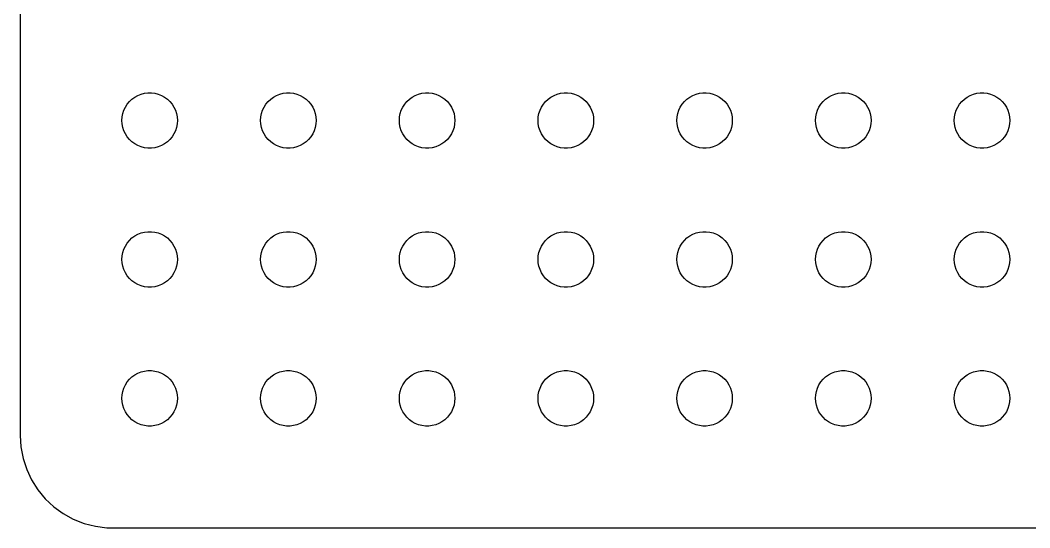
# Model space of a CAD drawing. Header units: metres. Extents: x -112 to 112, y -29 to 29.
# Drawn here: x -112 to -57.4, y -29.5 to -2.1 of the extents above; entities that cross this region are included whole.
import ezdxf

# ---------------------------------------------------------------- set-up
doc = ezdxf.new("R2010")
doc.units = ezdxf.units.M

msp = doc.modelspace()

# ---------------------------------------------------------------- linework, layer by layer
for p, q in [((-112, 24.5), (-112, -24.5)), ((-105.281, -6.02657), (-105.094, -6.00294)), ((-105.094, -6.00294), (-104.906, -6.00294)), ((-104.906, -6.00294), (-104.719, -6.02657)), ((-97.7811, -6.02657), (-97.5942, -6.00294)), ((-97.5942, -6.00294), (-97.4058, -6.00294)), ((-97.4058, -6.00294), (-97.2189, -6.02657)), ((-90.2811, -6.02657), (-90.0942, -6.00294)), ((-90.0942, -6.00294), (-89.9058, -6.00294)), ((-89.9058, -6.00294), (-89.7189, -6.02657)), ((-82.7811, -6.02657), (-82.5942, -6.00294)), ((-82.5942, -6.00294), (-82.4058, -6.00294)), ((-82.4058, -6.00294), (-82.2189, -6.02657)), ((-75.2811, -6.02657), (-75.0942, -6.00294)), ((-75.0942, -6.00294), (-74.9058, -6.00294)), ((-74.9058, -6.00294), (-74.7189, -6.02657)), ((-67.7811, -6.02657), (-67.5942, -6.00294)), ((-67.5942, -6.00294), (-67.4058, -6.00294)), ((-67.4058, -6.00294), (-67.2189, -6.02657)), ((-60.2811, -6.02657), (-60.0942, -6.00294)), ((-60.0942, -6.00294), (-59.9058, -6.00294)), ((-59.9058, -6.00294), (-59.7189, -6.02657)), ((-106.214, -6.61832), (-106.093, -6.47318)), ((-106.093, -6.47318), (-105.956, -6.34422)), ((-105.956, -6.34422), (-105.804, -6.23351)), ((-105.804, -6.23351), (-105.639, -6.14275)), ((-105.639, -6.14275), (-105.464, -6.07341)), ((-105.464, -6.07341), (-105.281, -6.02657)), ((-104.719, -6.02657), (-104.536, -6.07341)), ((-104.536, -6.07341), (-104.361, -6.14275)), ((-104.361, -6.14275), (-104.196, -6.23351)), ((-104.196, -6.23351), (-104.044, -6.34422)), ((-104.044, -6.34422), (-103.907, -6.47318)), ((-103.907, -6.47318), (-103.786, -6.61832)), ((-98.7135, -6.61832), (-98.5934, -6.47318)), ((-98.5934, -6.47318), (-98.4561, -6.34422)), ((-98.4561, -6.34422), (-98.3037, -6.23351)), ((-98.3037, -6.23351), (-98.1387, -6.14275)), ((-98.1387, -6.14275), (-97.9635, -6.07341)), ((-97.9635, -6.07341), (-97.7811, -6.02657)), ((-97.2189, -6.02657), (-97.0365, -6.07341)), ((-97.0365, -6.07341), (-96.8613, -6.14275)), ((-96.8613, -6.14275), (-96.6963, -6.23351)), ((-96.6963, -6.23351), (-96.5439, -6.34422)), ((-96.5439, -6.34422), (-96.4065, -6.47318)), ((-96.4065, -6.47318), (-96.2865, -6.61832)), ((-91.2135, -6.61832), (-91.0934, -6.47318)), ((-91.0934, -6.47318), (-90.9561, -6.34422)), ((-90.9561, -6.34422), (-90.8037, -6.23351)), ((-90.8037, -6.23351), (-90.6387, -6.14275)), ((-90.6387, -6.14275), (-90.4635, -6.07341)), ((-90.4635, -6.07341), (-90.2811, -6.02657)), ((-89.7189, -6.02657), (-89.5365, -6.07341)), ((-89.5365, -6.07341), (-89.3613, -6.14275)), ((-89.3613, -6.14275), (-89.1963, -6.23351)), ((-89.1963, -6.23351), (-89.0439, -6.34422)), ((-89.0439, -6.34422), (-88.9065, -6.47318)), ((-88.9065, -6.47318), (-88.7865, -6.61832)), ((-83.7135, -6.61832), (-83.5934, -6.47318)), ((-83.5934, -6.47318), (-83.4561, -6.34422)), ((-83.4561, -6.34422), (-83.3037, -6.23351)), ((-83.3037, -6.23351), (-83.1387, -6.14275)), ((-83.1387, -6.14275), (-82.9635, -6.07341)), ((-82.9635, -6.07341), (-82.7811, -6.02657)), ((-82.2189, -6.02657), (-82.0365, -6.07341)), ((-82.0365, -6.07341), (-81.8613, -6.14275)), ((-81.8613, -6.14275), (-81.6963, -6.23351)), ((-81.6963, -6.23351), (-81.5439, -6.34422)), ((-81.5439, -6.34422), (-81.4065, -6.47318)), ((-81.4065, -6.47318), (-81.2865, -6.61832)), ((-76.2135, -6.61832), (-76.0934, -6.47318)), ((-76.0934, -6.47318), (-75.9561, -6.34422)), ((-75.9561, -6.34422), (-75.8037, -6.23351)), ((-75.8037, -6.23351), (-75.6387, -6.14275)), ((-75.6387, -6.14275), (-75.4635, -6.07341)), ((-75.4635, -6.07341), (-75.2811, -6.02657)), ((-74.7189, -6.02657), (-74.5365, -6.07341)), ((-74.5365, -6.07341), (-74.3613, -6.14275)), ((-74.3613, -6.14275), (-74.1963, -6.23351)), ((-74.1963, -6.23351), (-74.0439, -6.34422)), ((-74.0439, -6.34422), (-73.9065, -6.47318)), ((-73.9065, -6.47318), (-73.7865, -6.61832)), ((-68.7135, -6.61832), (-68.5934, -6.47318)), ((-68.5934, -6.47318), (-68.4561, -6.34422)), ((-68.4561, -6.34422), (-68.3037, -6.23351)), ((-68.3037, -6.23351), (-68.1387, -6.14275)), ((-68.1387, -6.14275), (-67.9635, -6.07341)), ((-67.9635, -6.07341), (-67.7811, -6.02657)), ((-67.2189, -6.02657), (-67.0365, -6.07341)), ((-67.0365, -6.07341), (-66.8613, -6.14275)), ((-66.8613, -6.14275), (-66.6963, -6.23351)), ((-66.6963, -6.23351), (-66.5439, -6.34422)), ((-66.5439, -6.34422), (-66.4065, -6.47318)), ((-66.4065, -6.47318), (-66.2865, -6.61832)), ((-61.2135, -6.61832), (-61.0934, -6.47318)), ((-61.0934, -6.47318), (-60.9561, -6.34422)), ((-60.9561, -6.34422), (-60.8037, -6.23351)), ((-60.8037, -6.23351), (-60.6387, -6.14275)), ((-60.6387, -6.14275), (-60.4635, -6.07341)), ((-60.4635, -6.07341), (-60.2811, -6.02657)), ((-59.7189, -6.02657), (-59.5365, -6.07341)), ((-59.5365, -6.07341), (-59.3613, -6.14275)), ((-59.3613, -6.14275), (-59.1963, -6.23351)), ((-59.1963, -6.23351), (-59.0439, -6.34422)), ((-59.0439, -6.34422), (-58.9065, -6.47318)), ((-58.9065, -6.47318), (-58.7865, -6.61832)), ((-106.453, -7.12695), (-106.395, -6.9478)), ((-106.395, -6.9478), (-106.314, -6.77736)), ((-106.314, -6.77736), (-106.214, -6.61832)), ((-103.786, -6.61832), (-103.686, -6.77736)), ((-103.686, -6.77736), (-103.605, -6.9478)), ((-103.605, -6.9478), (-103.547, -7.12695)), ((-98.9529, -7.12695), (-98.8947, -6.9478)), ((-98.8947, -6.9478), (-98.8145, -6.77736)), ((-98.8145, -6.77736), (-98.7135, -6.61832)), ((-96.2865, -6.61832), (-96.1855, -6.77736)), ((-96.1855, -6.77736), (-96.1053, -6.9478)), ((-96.1053, -6.9478), (-96.0471, -7.12695)), ((-91.4529, -7.12695), (-91.3947, -6.9478)), ((-91.3947, -6.9478), (-91.3145, -6.77736)), ((-91.3145, -6.77736), (-91.2135, -6.61832)), ((-88.7865, -6.61832), (-88.6855, -6.77736)), ((-88.6855, -6.77736), (-88.6053, -6.9478)), ((-88.6053, -6.9478), (-88.5471, -7.12695)), ((-83.9529, -7.12695), (-83.8947, -6.9478)), ((-83.8947, -6.9478), (-83.8145, -6.77736)), ((-83.8145, -6.77736), (-83.7135, -6.61832)), ((-81.2865, -6.61832), (-81.1855, -6.77736)), ((-81.1855, -6.77736), (-81.1053, -6.9478)), ((-81.1053, -6.9478), (-81.0471, -7.12695)), ((-76.4529, -7.12695), (-76.3947, -6.9478)), ((-76.3947, -6.9478), (-76.3145, -6.77736)), ((-76.3145, -6.77736), (-76.2135, -6.61832)), ((-73.7865, -6.61832), (-73.6855, -6.77736)), ((-73.6855, -6.77736), (-73.6053, -6.9478)), ((-73.6053, -6.9478), (-73.5471, -7.12695)), ((-68.9529, -7.12695), (-68.8947, -6.9478)), ((-68.8947, -6.9478), (-68.8145, -6.77736)), ((-68.8145, -6.77736), (-68.7135, -6.61832)), ((-66.2865, -6.61832), (-66.1855, -6.77736)), ((-66.1855, -6.77736), (-66.1053, -6.9478)), ((-66.1053, -6.9478), (-66.0471, -7.12695)), ((-61.4529, -7.12695), (-61.3947, -6.9478)), ((-61.3947, -6.9478), (-61.3145, -6.77736)), ((-61.3145, -6.77736), (-61.2135, -6.61832)), ((-58.7865, -6.61832), (-58.6855, -6.77736)), ((-58.6855, -6.77736), (-58.6053, -6.9478)), ((-58.6053, -6.9478), (-58.5471, -7.12695)), ((-106.5, -7.5), (-106.488, -7.312)), ((-106.488, -7.68799), (-106.5, -7.5)), ((-106.488, -7.312), (-106.453, -7.12695)), ((-103.547, -7.12695), (-103.512, -7.312)), ((-103.512, -7.312), (-103.5, -7.5)), ((-103.5, -7.5), (-103.512, -7.68799)), ((-99, -7.5), (-98.9882, -7.312)), ((-98.9882, -7.68799), (-99, -7.5)), ((-98.9882, -7.312), (-98.9529, -7.12695)), ((-96.0471, -7.12695), (-96.0118, -7.312)), ((-96.0118, -7.312), (-96, -7.5)), ((-96, -7.5), (-96.0118, -7.68799)), ((-91.5, -7.5), (-91.4882, -7.312)), ((-91.4882, -7.68799), (-91.5, -7.5)), ((-91.4882, -7.312), (-91.4529, -7.12695)), ((-88.5471, -7.12695), (-88.5118, -7.312)), ((-88.5118, -7.312), (-88.5, -7.5)), ((-88.5, -7.5), (-88.5118, -7.68799)), ((-84, -7.5), (-83.9882, -7.312)), ((-83.9882, -7.68799), (-84, -7.5)), ((-83.9882, -7.312), (-83.9529, -7.12695)), ((-81.0471, -7.12695), (-81.0118, -7.312)), ((-81.0118, -7.312), (-81, -7.5)), ((-81, -7.5), (-81.0118, -7.68799)), ((-76.5, -7.5), (-76.4882, -7.312)), ((-76.4882, -7.68799), (-76.5, -7.5)), ((-76.4882, -7.312), (-76.4529, -7.12695)), ((-73.5471, -7.12695), (-73.5118, -7.312)), ((-73.5118, -7.312), (-73.5, -7.5)), ((-73.5, -7.5), (-73.5118, -7.68799)), ((-69, -7.5), (-68.9882, -7.312)), ((-68.9882, -7.68799), (-69, -7.5)), ((-68.9882, -7.312), (-68.9529, -7.12695)), ((-66.0471, -7.12695), (-66.0118, -7.312)), ((-66.0118, -7.312), (-66, -7.5)), ((-66, -7.5), (-66.0118, -7.68799)), ((-61.5, -7.5), (-61.4882, -7.312)), ((-61.4882, -7.68799), (-61.5, -7.5)), ((-61.4882, -7.312), (-61.4529, -7.12695)), ((-58.5471, -7.12695), (-58.5118, -7.312)), ((-58.5118, -7.312), (-58.5, -7.5)), ((-58.5, -7.5), (-58.5118, -7.68799)), ((-106.453, -7.87303), (-106.488, -7.68799)), ((-106.395, -8.05219), (-106.453, -7.87303)), ((-106.314, -8.22263), (-106.395, -8.05219)), ((-103.605, -8.05219), (-103.686, -8.22263)), ((-103.547, -7.87303), (-103.605, -8.05219)), ((-103.512, -7.68799), (-103.547, -7.87303)), ((-98.9529, -7.87303), (-98.9882, -7.68799)), ((-98.8947, -8.05219), (-98.9529, -7.87303)), ((-98.8145, -8.22263), (-98.8947, -8.05219)), ((-96.1053, -8.05219), (-96.1855, -8.22263)), ((-96.0471, -7.87303), (-96.1053, -8.05219)), ((-96.0118, -7.68799), (-96.0471, -7.87303)), ((-91.4529, -7.87303), (-91.4882, -7.68799)), ((-91.3947, -8.05219), (-91.4529, -7.87303)), ((-91.3145, -8.22263), (-91.3947, -8.05219)), ((-88.6053, -8.05219), (-88.6855, -8.22263)), ((-88.5471, -7.87303), (-88.6053, -8.05219)), ((-88.5118, -7.68799), (-88.5471, -7.87303)), ((-83.9529, -7.87303), (-83.9882, -7.68799)), ((-83.8947, -8.05219), (-83.9529, -7.87303)), ((-83.8145, -8.22263), (-83.8947, -8.05219)), ((-81.1053, -8.05219), (-81.1855, -8.22263)), ((-81.0471, -7.87303), (-81.1053, -8.05219)), ((-81.0118, -7.68799), (-81.0471, -7.87303)), ((-76.4529, -7.87303), (-76.4882, -7.68799)), ((-76.3947, -8.05219), (-76.4529, -7.87303)), ((-76.3145, -8.22263), (-76.3947, -8.05219)), ((-73.6053, -8.05219), (-73.6855, -8.22263)), ((-73.5471, -7.87303), (-73.6053, -8.05219)), ((-73.5118, -7.68799), (-73.5471, -7.87303)), ((-68.9529, -7.87303), (-68.9882, -7.68799)), ((-68.8947, -8.05219), (-68.9529, -7.87303)), ((-68.8145, -8.22263), (-68.8947, -8.05219)), ((-66.1053, -8.05219), (-66.1855, -8.22263)), ((-66.0471, -7.87303), (-66.1053, -8.05219)), ((-66.0118, -7.68799), (-66.0471, -7.87303)), ((-61.4529, -7.87303), (-61.4882, -7.68799)), ((-61.3947, -8.05219), (-61.4529, -7.87303)), ((-61.3145, -8.22263), (-61.3947, -8.05219)), ((-58.6053, -8.05219), (-58.6855, -8.22263)), ((-58.5471, -7.87303), (-58.6053, -8.05219)), ((-58.5118, -7.68799), (-58.5471, -7.87303)), ((-106.214, -8.38167), (-106.314, -8.22263)), ((-106.093, -8.52681), (-106.214, -8.38167)), ((-105.956, -8.65576), (-106.093, -8.52681)), ((-105.804, -8.76648), (-105.956, -8.65576)), ((-104.044, -8.65576), (-104.196, -8.76648)), ((-103.907, -8.52681), (-104.044, -8.65576)), ((-103.786, -8.38167), (-103.907, -8.52681)), ((-103.686, -8.22263), (-103.786, -8.38167)), ((-98.7135, -8.38167), (-98.8145, -8.22263)), ((-98.5934, -8.52681), (-98.7135, -8.38167)), ((-98.4561, -8.65576), (-98.5934, -8.52681)), ((-98.3037, -8.76648), (-98.4561, -8.65576)), ((-96.5439, -8.65576), (-96.6963, -8.76648)), ((-96.4065, -8.52681), (-96.5439, -8.65576)), ((-96.2865, -8.38167), (-96.4065, -8.52681)), ((-96.1855, -8.22263), (-96.2865, -8.38167)), ((-91.2135, -8.38167), (-91.3145, -8.22263)), ((-91.0934, -8.52681), (-91.2135, -8.38167)), ((-90.9561, -8.65576), (-91.0934, -8.52681)), ((-90.8037, -8.76648), (-90.9561, -8.65576)), ((-89.0439, -8.65576), (-89.1963, -8.76648)), ((-88.9065, -8.52681), (-89.0439, -8.65576)), ((-88.7865, -8.38167), (-88.9065, -8.52681)), ((-88.6855, -8.22263), (-88.7865, -8.38167)), ((-83.7135, -8.38167), (-83.8145, -8.22263)), ((-83.5934, -8.52681), (-83.7135, -8.38167)), ((-83.4561, -8.65576), (-83.5934, -8.52681)), ((-83.3037, -8.76648), (-83.4561, -8.65576)), ((-81.5439, -8.65576), (-81.6963, -8.76648)), ((-81.4065, -8.52681), (-81.5439, -8.65576)), ((-81.2865, -8.38167), (-81.4065, -8.52681)), ((-81.1855, -8.22263), (-81.2865, -8.38167)), ((-76.2135, -8.38167), (-76.3145, -8.22263)), ((-76.0934, -8.52681), (-76.2135, -8.38167)), ((-75.9561, -8.65576), (-76.0934, -8.52681)), ((-75.8037, -8.76648), (-75.9561, -8.65576)), ((-74.0439, -8.65576), (-74.1963, -8.76648)), ((-73.9065, -8.52681), (-74.0439, -8.65576)), ((-73.7865, -8.38167), (-73.9065, -8.52681)), ((-73.6855, -8.22263), (-73.7865, -8.38167)), ((-68.7135, -8.38167), (-68.8145, -8.22263)), ((-68.5934, -8.52681), (-68.7135, -8.38167)), ((-68.4561, -8.65576), (-68.5934, -8.52681)), ((-68.3037, -8.76648), (-68.4561, -8.65576)), ((-66.5439, -8.65576), (-66.6963, -8.76648)), ((-66.4065, -8.52681), (-66.5439, -8.65576)), ((-66.2865, -8.38167), (-66.4065, -8.52681)), ((-66.1855, -8.22263), (-66.2865, -8.38167)), ((-61.2135, -8.38167), (-61.3145, -8.22263)), ((-61.0934, -8.52681), (-61.2135, -8.38167)), ((-60.9561, -8.65576), (-61.0934, -8.52681)), ((-60.8037, -8.76648), (-60.9561, -8.65576)), ((-59.0439, -8.65576), (-59.1963, -8.76648)), ((-58.9065, -8.52681), (-59.0439, -8.65576)), ((-58.7865, -8.38167), (-58.9065, -8.52681)), ((-58.6855, -8.22263), (-58.7865, -8.38167)), ((-105.639, -8.85724), (-105.804, -8.76648)), ((-105.464, -8.92657), (-105.639, -8.85724)), ((-105.281, -8.97342), (-105.464, -8.92657)), ((-105.094, -8.99704), (-105.281, -8.97342)), ((-104.906, -8.99704), (-105.094, -8.99704)), ((-104.719, -8.97342), (-104.906, -8.99704)), ((-104.536, -8.92657), (-104.719, -8.97342)), ((-104.361, -8.85724), (-104.536, -8.92657)), ((-104.196, -8.76648), (-104.361, -8.85724)), ((-98.1387, -8.85724), (-98.3037, -8.76648)), ((-97.9635, -8.92657), (-98.1387, -8.85724)), ((-97.7811, -8.97342), (-97.9635, -8.92657)), ((-97.5942, -8.99704), (-97.7811, -8.97342)), ((-97.4058, -8.99704), (-97.5942, -8.99704)), ((-97.2189, -8.97342), (-97.4058, -8.99704)), ((-97.0365, -8.92657), (-97.2189, -8.97342)), ((-96.8613, -8.85724), (-97.0365, -8.92657)), ((-96.6963, -8.76648), (-96.8613, -8.85724)), ((-90.6387, -8.85724), (-90.8037, -8.76648)), ((-90.4635, -8.92657), (-90.6387, -8.85724)), ((-90.2811, -8.97342), (-90.4635, -8.92657)), ((-90.0942, -8.99704), (-90.2811, -8.97342)), ((-89.9058, -8.99704), (-90.0942, -8.99704)), ((-89.7189, -8.97342), (-89.9058, -8.99704)), ((-89.5365, -8.92657), (-89.7189, -8.97342)), ((-89.3613, -8.85724), (-89.5365, -8.92657)), ((-89.1963, -8.76648), (-89.3613, -8.85724)), ((-83.1387, -8.85724), (-83.3037, -8.76648)), ((-82.9635, -8.92657), (-83.1387, -8.85724)), ((-82.7811, -8.97342), (-82.9635, -8.92657)), ((-82.5942, -8.99704), (-82.7811, -8.97342)), ((-82.4058, -8.99704), (-82.5942, -8.99704)), ((-82.2189, -8.97342), (-82.4058, -8.99704)), ((-82.0365, -8.92657), (-82.2189, -8.97342)), ((-81.8613, -8.85724), (-82.0365, -8.92657)), ((-81.6963, -8.76648), (-81.8613, -8.85724)), ((-75.6387, -8.85724), (-75.8037, -8.76648)), ((-75.4635, -8.92657), (-75.6387, -8.85724)), ((-75.2811, -8.97342), (-75.4635, -8.92657)), ((-75.0942, -8.99704), (-75.2811, -8.97342)), ((-74.9058, -8.99704), (-75.0942, -8.99704)), ((-74.7189, -8.97342), (-74.9058, -8.99704)), ((-74.5365, -8.92657), (-74.7189, -8.97342)), ((-74.3613, -8.85724), (-74.5365, -8.92657)), ((-74.1963, -8.76648), (-74.3613, -8.85724)), ((-68.1387, -8.85724), (-68.3037, -8.76648)), ((-67.9635, -8.92657), (-68.1387, -8.85724)), ((-67.7811, -8.97342), (-67.9635, -8.92657)), ((-67.5942, -8.99704), (-67.7811, -8.97342)), ((-67.4058, -8.99704), (-67.5942, -8.99704)), ((-67.2189, -8.97342), (-67.4058, -8.99704)), ((-67.0365, -8.92657), (-67.2189, -8.97342)), ((-66.8613, -8.85724), (-67.0365, -8.92657)), ((-66.6963, -8.76648), (-66.8613, -8.85724)), ((-60.6387, -8.85724), (-60.8037, -8.76648)), ((-60.4635, -8.92657), (-60.6387, -8.85724)), ((-60.2811, -8.97342), (-60.4635, -8.92657)), ((-60.0942, -8.99704), (-60.2811, -8.97342)), ((-59.9058, -8.99704), (-60.0942, -8.99704)), ((-59.7189, -8.97342), (-59.9058, -8.99704)), ((-59.5365, -8.92657), (-59.7189, -8.97342)), ((-59.3613, -8.85724), (-59.5365, -8.92657)), ((-59.1963, -8.76648), (-59.3613, -8.85724)), ((-105.804, -13.7335), (-105.639, -13.6427)), ((-105.639, -13.6427), (-105.464, -13.5734)), ((-105.464, -13.5734), (-105.281, -13.5266)), ((-105.281, -13.5266), (-105.094, -13.5029)), ((-105.094, -13.5029), (-104.906, -13.5029)), ((-104.906, -13.5029), (-104.719, -13.5266)), ((-104.719, -13.5266), (-104.536, -13.5734)), ((-104.536, -13.5734), (-104.361, -13.6427)), ((-104.361, -13.6427), (-104.196, -13.7335)), ((-98.3037, -13.7335), (-98.1387, -13.6427)), ((-98.1387, -13.6427), (-97.9635, -13.5734)), ((-97.9635, -13.5734), (-97.7811, -13.5266)), ((-97.7811, -13.5266), (-97.5942, -13.5029)), ((-97.5942, -13.5029), (-97.4058, -13.5029)), ((-97.4058, -13.5029), (-97.2189, -13.5266)), ((-97.2189, -13.5266), (-97.0365, -13.5734)), ((-97.0365, -13.5734), (-96.8613, -13.6427)), ((-96.8613, -13.6427), (-96.6963, -13.7335)), ((-90.8037, -13.7335), (-90.6387, -13.6427)), ((-90.6387, -13.6427), (-90.4635, -13.5734)), ((-90.4635, -13.5734), (-90.2811, -13.5266)), ((-90.2811, -13.5266), (-90.0942, -13.5029)), ((-90.0942, -13.5029), (-89.9058, -13.5029)), ((-89.9058, -13.5029), (-89.7189, -13.5266)), ((-89.7189, -13.5266), (-89.5365, -13.5734)), ((-89.5365, -13.5734), (-89.3613, -13.6427)), ((-89.3613, -13.6427), (-89.1963, -13.7335)), ((-83.3037, -13.7335), (-83.1387, -13.6427)), ((-83.1387, -13.6427), (-82.9635, -13.5734)), ((-82.9635, -13.5734), (-82.7811, -13.5266)), ((-82.7811, -13.5266), (-82.5942, -13.5029)), ((-82.5942, -13.5029), (-82.4058, -13.5029)), ((-82.4058, -13.5029), (-82.2189, -13.5266)), ((-82.2189, -13.5266), (-82.0365, -13.5734)), ((-82.0365, -13.5734), (-81.8613, -13.6427)), ((-81.8613, -13.6427), (-81.6963, -13.7335)), ((-75.8037, -13.7335), (-75.6387, -13.6427)), ((-75.6387, -13.6427), (-75.4635, -13.5734)), ((-75.4635, -13.5734), (-75.2811, -13.5266)), ((-75.2811, -13.5266), (-75.0942, -13.5029)), ((-75.0942, -13.5029), (-74.9058, -13.5029)), ((-74.9058, -13.5029), (-74.7189, -13.5266)), ((-74.7189, -13.5266), (-74.5365, -13.5734)), ((-74.5365, -13.5734), (-74.3613, -13.6427)), ((-74.3613, -13.6427), (-74.1963, -13.7335)), ((-68.3037, -13.7335), (-68.1387, -13.6427)), ((-68.1387, -13.6427), (-67.9635, -13.5734)), ((-67.9635, -13.5734), (-67.7811, -13.5266)), ((-67.7811, -13.5266), (-67.5942, -13.5029)), ((-67.5942, -13.5029), (-67.4058, -13.5029)), ((-67.4058, -13.5029), (-67.2189, -13.5266)), ((-67.2189, -13.5266), (-67.0365, -13.5734)), ((-67.0365, -13.5734), (-66.8613, -13.6427)), ((-66.8613, -13.6427), (-66.6963, -13.7335)), ((-60.8037, -13.7335), (-60.6387, -13.6427)), ((-60.6387, -13.6427), (-60.4635, -13.5734)), ((-60.4635, -13.5734), (-60.2811, -13.5266)), ((-60.2811, -13.5266), (-60.0942, -13.5029)), ((-60.0942, -13.5029), (-59.9058, -13.5029)), ((-59.9058, -13.5029), (-59.7189, -13.5266)), ((-59.7189, -13.5266), (-59.5365, -13.5734)), ((-59.5365, -13.5734), (-59.3613, -13.6427)), ((-59.3613, -13.6427), (-59.1963, -13.7335)), ((-106.314, -14.2774), (-106.214, -14.1183)), ((-106.214, -14.1183), (-106.093, -13.9732)), ((-106.093, -13.9732), (-105.956, -13.8442)), ((-105.956, -13.8442), (-105.804, -13.7335)), ((-104.196, -13.7335), (-104.044, -13.8442)), ((-104.044, -13.8442), (-103.907, -13.9732)), ((-103.907, -13.9732), (-103.786, -14.1183)), ((-103.786, -14.1183), (-103.686, -14.2774)), ((-98.8145, -14.2774), (-98.7135, -14.1183)), ((-98.7135, -14.1183), (-98.5934, -13.9732)), ((-98.5934, -13.9732), (-98.4561, -13.8442)), ((-98.4561, -13.8442), (-98.3037, -13.7335)), ((-96.6963, -13.7335), (-96.5439, -13.8442)), ((-96.5439, -13.8442), (-96.4065, -13.9732)), ((-96.4065, -13.9732), (-96.2865, -14.1183)), ((-96.2865, -14.1183), (-96.1855, -14.2774)), ((-91.3145, -14.2774), (-91.2135, -14.1183)), ((-91.2135, -14.1183), (-91.0934, -13.9732)), ((-91.0934, -13.9732), (-90.9561, -13.8442)), ((-90.9561, -13.8442), (-90.8037, -13.7335)), ((-89.1963, -13.7335), (-89.0439, -13.8442)), ((-89.0439, -13.8442), (-88.9065, -13.9732)), ((-88.9065, -13.9732), (-88.7865, -14.1183)), ((-88.7865, -14.1183), (-88.6855, -14.2774)), ((-83.8145, -14.2774), (-83.7135, -14.1183)), ((-83.7135, -14.1183), (-83.5934, -13.9732)), ((-83.5934, -13.9732), (-83.4561, -13.8442)), ((-83.4561, -13.8442), (-83.3037, -13.7335)), ((-81.6963, -13.7335), (-81.5439, -13.8442)), ((-81.5439, -13.8442), (-81.4065, -13.9732)), ((-81.4065, -13.9732), (-81.2865, -14.1183)), ((-81.2865, -14.1183), (-81.1855, -14.2774)), ((-76.3145, -14.2774), (-76.2135, -14.1183)), ((-76.2135, -14.1183), (-76.0934, -13.9732)), ((-76.0934, -13.9732), (-75.9561, -13.8442)), ((-75.9561, -13.8442), (-75.8037, -13.7335)), ((-74.1963, -13.7335), (-74.0439, -13.8442)), ((-74.0439, -13.8442), (-73.9065, -13.9732)), ((-73.9065, -13.9732), (-73.7865, -14.1183)), ((-73.7865, -14.1183), (-73.6855, -14.2774)), ((-68.8145, -14.2774), (-68.7135, -14.1183)), ((-68.7135, -14.1183), (-68.5934, -13.9732)), ((-68.5934, -13.9732), (-68.4561, -13.8442)), ((-68.4561, -13.8442), (-68.3037, -13.7335)), ((-66.6963, -13.7335), (-66.5439, -13.8442)), ((-66.5439, -13.8442), (-66.4065, -13.9732)), ((-66.4065, -13.9732), (-66.2865, -14.1183)), ((-66.2865, -14.1183), (-66.1855, -14.2774)), ((-61.3145, -14.2774), (-61.2135, -14.1183)), ((-61.2135, -14.1183), (-61.0934, -13.9732)), ((-61.0934, -13.9732), (-60.9561, -13.8442)), ((-60.9561, -13.8442), (-60.8037, -13.7335)), ((-59.1963, -13.7335), (-59.0439, -13.8442)), ((-59.0439, -13.8442), (-58.9065, -13.9732)), ((-58.9065, -13.9732), (-58.7865, -14.1183)), ((-58.7865, -14.1183), (-58.6855, -14.2774)), ((-106.488, -14.812), (-106.453, -14.627)), ((-106.453, -14.627), (-106.395, -14.4478)), ((-106.395, -14.4478), (-106.314, -14.2774)), ((-103.686, -14.2774), (-103.605, -14.4478)), ((-103.605, -14.4478), (-103.547, -14.627)), ((-103.547, -14.627), (-103.512, -14.812)), ((-98.9882, -14.812), (-98.9529, -14.627)), ((-98.9529, -14.627), (-98.8947, -14.4478)), ((-98.8947, -14.4478), (-98.8145, -14.2774)), ((-96.1855, -14.2774), (-96.1053, -14.4478)), ((-96.1053, -14.4478), (-96.0471, -14.627)), ((-96.0471, -14.627), (-96.0118, -14.812)), ((-91.4882, -14.812), (-91.4529, -14.627)), ((-91.4529, -14.627), (-91.3947, -14.4478)), ((-91.3947, -14.4478), (-91.3145, -14.2774)), ((-88.6855, -14.2774), (-88.6053, -14.4478)), ((-88.6053, -14.4478), (-88.5471, -14.627)), ((-88.5471, -14.627), (-88.5118, -14.812)), ((-83.9882, -14.812), (-83.9529, -14.627)), ((-83.9529, -14.627), (-83.8947, -14.4478)), ((-83.8947, -14.4478), (-83.8145, -14.2774)), ((-81.1855, -14.2774), (-81.1053, -14.4478)), ((-81.1053, -14.4478), (-81.0471, -14.627)), ((-81.0471, -14.627), (-81.0118, -14.812)), ((-76.4882, -14.812), (-76.4529, -14.627)), ((-76.4529, -14.627), (-76.3947, -14.4478)), ((-76.3947, -14.4478), (-76.3145, -14.2774)), ((-73.6855, -14.2774), (-73.6053, -14.4478)), ((-73.6053, -14.4478), (-73.5471, -14.627)), ((-73.5471, -14.627), (-73.5118, -14.812)), ((-68.9882, -14.812), (-68.9529, -14.627)), ((-68.9529, -14.627), (-68.8947, -14.4478)), ((-68.8947, -14.4478), (-68.8145, -14.2774)), ((-66.1855, -14.2774), (-66.1053, -14.4478)), ((-66.1053, -14.4478), (-66.0471, -14.627)), ((-66.0471, -14.627), (-66.0118, -14.812)), ((-61.4882, -14.812), (-61.4529, -14.627)), ((-61.4529, -14.627), (-61.3947, -14.4478)), ((-61.3947, -14.4478), (-61.3145, -14.2774)), ((-58.6855, -14.2774), (-58.6053, -14.4478)), ((-58.6053, -14.4478), (-58.5471, -14.627)), ((-58.5471, -14.627), (-58.5118, -14.812)), ((-106.5, -15), (-106.488, -14.812)), ((-106.488, -15.188), (-106.5, -15)), ((-106.453, -15.373), (-106.488, -15.188)), ((-103.512, -15.188), (-103.547, -15.373)), ((-103.512, -14.812), (-103.5, -15)), ((-103.5, -15), (-103.512, -15.188)), ((-99, -15), (-98.9882, -14.812)), ((-98.9882, -15.188), (-99, -15)), ((-98.9529, -15.373), (-98.9882, -15.188)), ((-96.0118, -15.188), (-96.0471, -15.373)), ((-96.0118, -14.812), (-96, -15)), ((-96, -15), (-96.0118, -15.188)), ((-91.5, -15), (-91.4882, -14.812)), ((-91.4882, -15.188), (-91.5, -15)), ((-91.4529, -15.373), (-91.4882, -15.188)), ((-88.5118, -15.188), (-88.5471, -15.373)), ((-88.5118, -14.812), (-88.5, -15)), ((-88.5, -15), (-88.5118, -15.188)), ((-84, -15), (-83.9882, -14.812)), ((-83.9882, -15.188), (-84, -15)), ((-83.9529, -15.373), (-83.9882, -15.188)), ((-81.0118, -15.188), (-81.0471, -15.373)), ((-81.0118, -14.812), (-81, -15)), ((-81, -15), (-81.0118, -15.188)), ((-76.5, -15), (-76.4882, -14.812)), ((-76.4882, -15.188), (-76.5, -15)), ((-76.4529, -15.373), (-76.4882, -15.188)), ((-73.5118, -15.188), (-73.5471, -15.373)), ((-73.5118, -14.812), (-73.5, -15)), ((-73.5, -15), (-73.5118, -15.188)), ((-69, -15), (-68.9882, -14.812)), ((-68.9882, -15.188), (-69, -15)), ((-68.9529, -15.373), (-68.9882, -15.188)), ((-66.0118, -15.188), (-66.0471, -15.373)), ((-66.0118, -14.812), (-66, -15)), ((-66, -15), (-66.0118, -15.188)), ((-61.5, -15), (-61.4882, -14.812)), ((-61.4882, -15.188), (-61.5, -15)), ((-61.4529, -15.373), (-61.4882, -15.188)), ((-58.5118, -15.188), (-58.5471, -15.373)), ((-58.5118, -14.812), (-58.5, -15)), ((-58.5, -15), (-58.5118, -15.188)), ((-106.395, -15.5522), (-106.453, -15.373)), ((-106.314, -15.7226), (-106.395, -15.5522)), ((-106.214, -15.8817), (-106.314, -15.7226)), ((-103.686, -15.7226), (-103.786, -15.8817)), ((-103.605, -15.5522), (-103.686, -15.7226)), ((-103.547, -15.373), (-103.605, -15.5522)), ((-98.8947, -15.5522), (-98.9529, -15.373)), ((-98.8145, -15.7226), (-98.8947, -15.5522)), ((-98.7135, -15.8817), (-98.8145, -15.7226)), ((-96.1855, -15.7226), (-96.2865, -15.8817)), ((-96.1053, -15.5522), (-96.1855, -15.7226)), ((-96.0471, -15.373), (-96.1053, -15.5522)), ((-91.3947, -15.5522), (-91.4529, -15.373)), ((-91.3145, -15.7226), (-91.3947, -15.5522)), ((-91.2135, -15.8817), (-91.3145, -15.7226)), ((-88.6855, -15.7226), (-88.7865, -15.8817)), ((-88.6053, -15.5522), (-88.6855, -15.7226)), ((-88.5471, -15.373), (-88.6053, -15.5522)), ((-83.8947, -15.5522), (-83.9529, -15.373)), ((-83.8145, -15.7226), (-83.8947, -15.5522)), ((-83.7135, -15.8817), (-83.8145, -15.7226)), ((-81.1855, -15.7226), (-81.2865, -15.8817)), ((-81.1053, -15.5522), (-81.1855, -15.7226)), ((-81.0471, -15.373), (-81.1053, -15.5522)), ((-76.3947, -15.5522), (-76.4529, -15.373)), ((-76.3145, -15.7226), (-76.3947, -15.5522)), ((-76.2135, -15.8817), (-76.3145, -15.7226)), ((-73.6855, -15.7226), (-73.7865, -15.8817)), ((-73.6053, -15.5522), (-73.6855, -15.7226)), ((-73.5471, -15.373), (-73.6053, -15.5522)), ((-68.8947, -15.5522), (-68.9529, -15.373)), ((-68.8145, -15.7226), (-68.8947, -15.5522)), ((-68.7135, -15.8817), (-68.8145, -15.7226)), ((-66.1855, -15.7226), (-66.2865, -15.8817)), ((-66.1053, -15.5522), (-66.1855, -15.7226)), ((-66.0471, -15.373), (-66.1053, -15.5522)), ((-61.3947, -15.5522), (-61.4529, -15.373)), ((-61.3145, -15.7226), (-61.3947, -15.5522)), ((-61.2135, -15.8817), (-61.3145, -15.7226)), ((-58.6855, -15.7226), (-58.7865, -15.8817)), ((-58.6053, -15.5522), (-58.6855, -15.7226)), ((-58.5471, -15.373), (-58.6053, -15.5522)), ((-106.093, -16.0268), (-106.214, -15.8817)), ((-105.956, -16.1558), (-106.093, -16.0268)), ((-105.804, -16.2665), (-105.956, -16.1558)), ((-105.639, -16.3572), (-105.804, -16.2665)), ((-105.464, -16.4266), (-105.639, -16.3572)), ((-104.361, -16.3572), (-104.536, -16.4266)), ((-104.196, -16.2665), (-104.361, -16.3572)), ((-104.044, -16.1558), (-104.196, -16.2665)), ((-103.907, -16.0268), (-104.044, -16.1558)), ((-103.786, -15.8817), (-103.907, -16.0268)), ((-98.5934, -16.0268), (-98.7135, -15.8817)), ((-98.4561, -16.1558), (-98.5934, -16.0268)), ((-98.3037, -16.2665), (-98.4561, -16.1558)), ((-98.1387, -16.3572), (-98.3037, -16.2665)), ((-97.9635, -16.4266), (-98.1387, -16.3572)), ((-96.8613, -16.3572), (-97.0365, -16.4266)), ((-96.6963, -16.2665), (-96.8613, -16.3572)), ((-96.5439, -16.1558), (-96.6963, -16.2665)), ((-96.4065, -16.0268), (-96.5439, -16.1558)), ((-96.2865, -15.8817), (-96.4065, -16.0268)), ((-91.0934, -16.0268), (-91.2135, -15.8817)), ((-90.9561, -16.1558), (-91.0934, -16.0268)), ((-90.8037, -16.2665), (-90.9561, -16.1558)), ((-90.6387, -16.3572), (-90.8037, -16.2665)), ((-90.4635, -16.4266), (-90.6387, -16.3572)), ((-89.3613, -16.3572), (-89.5365, -16.4266)), ((-89.1963, -16.2665), (-89.3613, -16.3572)), ((-89.0439, -16.1558), (-89.1963, -16.2665)), ((-88.9065, -16.0268), (-89.0439, -16.1558)), ((-88.7865, -15.8817), (-88.9065, -16.0268)), ((-83.5934, -16.0268), (-83.7135, -15.8817)), ((-83.4561, -16.1558), (-83.5934, -16.0268)), ((-83.3037, -16.2665), (-83.4561, -16.1558)), ((-83.1387, -16.3572), (-83.3037, -16.2665)), ((-82.9635, -16.4266), (-83.1387, -16.3572)), ((-81.8613, -16.3572), (-82.0365, -16.4266)), ((-81.6963, -16.2665), (-81.8613, -16.3572)), ((-81.5439, -16.1558), (-81.6963, -16.2665)), ((-81.4065, -16.0268), (-81.5439, -16.1558)), ((-81.2865, -15.8817), (-81.4065, -16.0268)), ((-76.0934, -16.0268), (-76.2135, -15.8817)), ((-75.9561, -16.1558), (-76.0934, -16.0268)), ((-75.8037, -16.2665), (-75.9561, -16.1558)), ((-75.6387, -16.3572), (-75.8037, -16.2665)), ((-75.4635, -16.4266), (-75.6387, -16.3572)), ((-74.3613, -16.3572), (-74.5365, -16.4266)), ((-74.1963, -16.2665), (-74.3613, -16.3572)), ((-74.0439, -16.1558), (-74.1963, -16.2665)), ((-73.9065, -16.0268), (-74.0439, -16.1558)), ((-73.7865, -15.8817), (-73.9065, -16.0268)), ((-68.5934, -16.0268), (-68.7135, -15.8817)), ((-68.4561, -16.1558), (-68.5934, -16.0268)), ((-68.3037, -16.2665), (-68.4561, -16.1558)), ((-68.1387, -16.3572), (-68.3037, -16.2665)), ((-67.9635, -16.4266), (-68.1387, -16.3572)), ((-66.8613, -16.3572), (-67.0365, -16.4266)), ((-66.6963, -16.2665), (-66.8613, -16.3572)), ((-66.5439, -16.1558), (-66.6963, -16.2665)), ((-66.4065, -16.0268), (-66.5439, -16.1558)), ((-66.2865, -15.8817), (-66.4065, -16.0268)), ((-61.0934, -16.0268), (-61.2135, -15.8817)), ((-60.9561, -16.1558), (-61.0934, -16.0268)), ((-60.8037, -16.2665), (-60.9561, -16.1558)), ((-60.6387, -16.3572), (-60.8037, -16.2665)), ((-60.4635, -16.4266), (-60.6387, -16.3572)), ((-59.3613, -16.3572), (-59.5365, -16.4266)), ((-59.1963, -16.2665), (-59.3613, -16.3572)), ((-59.0439, -16.1558), (-59.1963, -16.2665)), ((-58.9065, -16.0268), (-59.0439, -16.1558)), ((-58.7865, -15.8817), (-58.9065, -16.0268)), ((-105.281, -16.4734), (-105.464, -16.4266)), ((-105.094, -16.497), (-105.281, -16.4734)), ((-104.906, -16.497), (-105.094, -16.497)), ((-104.719, -16.4734), (-104.906, -16.497)), ((-104.536, -16.4266), (-104.719, -16.4734)), ((-97.7811, -16.4734), (-97.9635, -16.4266)), ((-97.5942, -16.497), (-97.7811, -16.4734)), ((-97.4058, -16.497), (-97.5942, -16.497)), ((-97.2189, -16.4734), (-97.4058, -16.497)), ((-97.0365, -16.4266), (-97.2189, -16.4734)), ((-90.2811, -16.4734), (-90.4635, -16.4266)), ((-90.0942, -16.497), (-90.2811, -16.4734)), ((-89.9058, -16.497), (-90.0942, -16.497)), ((-89.7189, -16.4734), (-89.9058, -16.497)), ((-89.5365, -16.4266), (-89.7189, -16.4734)), ((-82.7811, -16.4734), (-82.9635, -16.4266)), ((-82.5942, -16.497), (-82.7811, -16.4734)), ((-82.4058, -16.497), (-82.5942, -16.497)), ((-82.2189, -16.4734), (-82.4058, -16.497)), ((-82.0365, -16.4266), (-82.2189, -16.4734)), ((-75.2811, -16.4734), (-75.4635, -16.4266)), ((-75.0942, -16.497), (-75.2811, -16.4734)), ((-74.9058, -16.497), (-75.0942, -16.497)), ((-74.7189, -16.4734), (-74.9058, -16.497)), ((-74.5365, -16.4266), (-74.7189, -16.4734)), ((-67.7811, -16.4734), (-67.9635, -16.4266)), ((-67.5942, -16.497), (-67.7811, -16.4734)), ((-67.4058, -16.497), (-67.5942, -16.497)), ((-67.2189, -16.4734), (-67.4058, -16.497)), ((-67.0365, -16.4266), (-67.2189, -16.4734)), ((-60.2811, -16.4734), (-60.4635, -16.4266)), ((-60.0942, -16.497), (-60.2811, -16.4734)), ((-59.9058, -16.497), (-60.0942, -16.497)), ((-59.7189, -16.4734), (-59.9058, -16.497)), ((-59.5365, -16.4266), (-59.7189, -16.4734)), ((-105.956, -21.3442), (-105.804, -21.2335)), ((-105.804, -21.2335), (-105.639, -21.1427)), ((-105.639, -21.1427), (-105.464, -21.0734)), ((-105.464, -21.0734), (-105.281, -21.0266)), ((-105.281, -21.0266), (-105.094, -21.003)), ((-105.094, -21.003), (-104.906, -21.003)), ((-104.906, -21.003), (-104.719, -21.0266)), ((-104.719, -21.0266), (-104.536, -21.0734)), ((-104.536, -21.0734), (-104.361, -21.1427)), ((-104.361, -21.1427), (-104.196, -21.2335)), ((-104.196, -21.2335), (-104.044, -21.3442)), ((-98.4561, -21.3442), (-98.3037, -21.2335)), ((-98.3037, -21.2335), (-98.1387, -21.1427)), ((-98.1387, -21.1427), (-97.9635, -21.0734)), ((-97.9635, -21.0734), (-97.7811, -21.0266)), ((-97.7811, -21.0266), (-97.5942, -21.003)), ((-97.5942, -21.003), (-97.4058, -21.003)), ((-97.4058, -21.003), (-97.2189, -21.0266)), ((-97.2189, -21.0266), (-97.0365, -21.0734)), ((-97.0365, -21.0734), (-96.8613, -21.1427)), ((-96.8613, -21.1427), (-96.6963, -21.2335)), ((-96.6963, -21.2335), (-96.5439, -21.3442)), ((-90.9561, -21.3442), (-90.8037, -21.2335)), ((-90.8037, -21.2335), (-90.6387, -21.1427)), ((-90.6387, -21.1427), (-90.4635, -21.0734)), ((-90.4635, -21.0734), (-90.2811, -21.0266)), ((-90.2811, -21.0266), (-90.0942, -21.003)), ((-90.0942, -21.003), (-89.9058, -21.003)), ((-89.9058, -21.003), (-89.7189, -21.0266)), ((-89.7189, -21.0266), (-89.5365, -21.0734)), ((-89.5365, -21.0734), (-89.3613, -21.1427)), ((-89.3613, -21.1427), (-89.1963, -21.2335)), ((-89.1963, -21.2335), (-89.0439, -21.3442)), ((-83.4561, -21.3442), (-83.3037, -21.2335)), ((-83.3037, -21.2335), (-83.1387, -21.1427)), ((-83.1387, -21.1427), (-82.9635, -21.0734)), ((-82.9635, -21.0734), (-82.7811, -21.0266)), ((-82.7811, -21.0266), (-82.5942, -21.003)), ((-82.5942, -21.003), (-82.4058, -21.003)), ((-82.4058, -21.003), (-82.2189, -21.0266)), ((-82.2189, -21.0266), (-82.0365, -21.0734)), ((-82.0365, -21.0734), (-81.8613, -21.1427)), ((-81.8613, -21.1427), (-81.6963, -21.2335)), ((-81.6963, -21.2335), (-81.5439, -21.3442)), ((-75.9561, -21.3442), (-75.8037, -21.2335)), ((-75.8037, -21.2335), (-75.6387, -21.1427)), ((-75.6387, -21.1427), (-75.4635, -21.0734)), ((-75.4635, -21.0734), (-75.2811, -21.0266)), ((-75.2811, -21.0266), (-75.0942, -21.003)), ((-75.0942, -21.003), (-74.9058, -21.003)), ((-74.9058, -21.003), (-74.7189, -21.0266)), ((-74.7189, -21.0266), (-74.5365, -21.0734)), ((-74.5365, -21.0734), (-74.3613, -21.1427)), ((-74.3613, -21.1427), (-74.1963, -21.2335)), ((-74.1963, -21.2335), (-74.0439, -21.3442)), ((-68.4561, -21.3442), (-68.3037, -21.2335)), ((-68.3037, -21.2335), (-68.1387, -21.1427)), ((-68.1387, -21.1427), (-67.9635, -21.0734)), ((-67.9635, -21.0734), (-67.7811, -21.0266)), ((-67.7811, -21.0266), (-67.5942, -21.003)), ((-67.5942, -21.003), (-67.4058, -21.003)), ((-67.4058, -21.003), (-67.2189, -21.0266)), ((-67.2189, -21.0266), (-67.0365, -21.0734)), ((-67.0365, -21.0734), (-66.8613, -21.1427)), ((-66.8613, -21.1427), (-66.6963, -21.2335)), ((-66.6963, -21.2335), (-66.5439, -21.3442)), ((-60.9561, -21.3442), (-60.8037, -21.2335)), ((-60.8037, -21.2335), (-60.6387, -21.1427)), ((-60.6387, -21.1427), (-60.4635, -21.0734)), ((-60.4635, -21.0734), (-60.2811, -21.0266)), ((-60.2811, -21.0266), (-60.0942, -21.003)), ((-60.0942, -21.003), (-59.9058, -21.003)), ((-59.9058, -21.003), (-59.7189, -21.0266)), ((-59.7189, -21.0266), (-59.5365, -21.0734)), ((-59.5365, -21.0734), (-59.3613, -21.1427)), ((-59.3613, -21.1427), (-59.1963, -21.2335)), ((-59.1963, -21.2335), (-59.0439, -21.3442)), ((-106.395, -21.9478), (-106.314, -21.7774)), ((-106.314, -21.7774), (-106.214, -21.6183)), ((-106.214, -21.6183), (-106.093, -21.4732)), ((-106.093, -21.4732), (-105.956, -21.3442)), ((-104.044, -21.3442), (-103.907, -21.4732)), ((-103.907, -21.4732), (-103.786, -21.6183)), ((-103.786, -21.6183), (-103.686, -21.7774)), ((-103.686, -21.7774), (-103.605, -21.9478)), ((-98.8947, -21.9478), (-98.8145, -21.7774)), ((-98.8145, -21.7774), (-98.7135, -21.6183)), ((-98.7135, -21.6183), (-98.5934, -21.4732)), ((-98.5934, -21.4732), (-98.4561, -21.3442)), ((-96.5439, -21.3442), (-96.4065, -21.4732)), ((-96.4065, -21.4732), (-96.2865, -21.6183)), ((-96.2865, -21.6183), (-96.1855, -21.7774)), ((-96.1855, -21.7774), (-96.1053, -21.9478)), ((-91.3947, -21.9478), (-91.3145, -21.7774)), ((-91.3145, -21.7774), (-91.2135, -21.6183)), ((-91.2135, -21.6183), (-91.0934, -21.4732)), ((-91.0934, -21.4732), (-90.9561, -21.3442)), ((-89.0439, -21.3442), (-88.9065, -21.4732)), ((-88.9065, -21.4732), (-88.7865, -21.6183)), ((-88.7865, -21.6183), (-88.6855, -21.7774)), ((-88.6855, -21.7774), (-88.6053, -21.9478)), ((-83.8947, -21.9478), (-83.8145, -21.7774)), ((-83.8145, -21.7774), (-83.7135, -21.6183)), ((-83.7135, -21.6183), (-83.5934, -21.4732)), ((-83.5934, -21.4732), (-83.4561, -21.3442)), ((-81.5439, -21.3442), (-81.4065, -21.4732)), ((-81.4065, -21.4732), (-81.2865, -21.6183)), ((-81.2865, -21.6183), (-81.1855, -21.7774)), ((-81.1855, -21.7774), (-81.1053, -21.9478)), ((-76.3947, -21.9478), (-76.3145, -21.7774)), ((-76.3145, -21.7774), (-76.2135, -21.6183)), ((-76.2135, -21.6183), (-76.0934, -21.4732)), ((-76.0934, -21.4732), (-75.9561, -21.3442)), ((-74.0439, -21.3442), (-73.9065, -21.4732)), ((-73.9065, -21.4732), (-73.7865, -21.6183)), ((-73.7865, -21.6183), (-73.6855, -21.7774)), ((-73.6855, -21.7774), (-73.6053, -21.9478)), ((-68.8947, -21.9478), (-68.8145, -21.7774)), ((-68.8145, -21.7774), (-68.7135, -21.6183)), ((-68.7135, -21.6183), (-68.5934, -21.4732)), ((-68.5934, -21.4732), (-68.4561, -21.3442)), ((-66.5439, -21.3442), (-66.4065, -21.4732)), ((-66.4065, -21.4732), (-66.2865, -21.6183)), ((-66.2865, -21.6183), (-66.1855, -21.7774)), ((-66.1855, -21.7774), (-66.1053, -21.9478)), ((-61.3947, -21.9478), (-61.3145, -21.7774)), ((-61.3145, -21.7774), (-61.2135, -21.6183)), ((-61.2135, -21.6183), (-61.0934, -21.4732)), ((-61.0934, -21.4732), (-60.9561, -21.3442)), ((-59.0439, -21.3442), (-58.9065, -21.4732)), ((-58.9065, -21.4732), (-58.7865, -21.6183)), ((-58.7865, -21.6183), (-58.6855, -21.7774)), ((-58.6855, -21.7774), (-58.6053, -21.9478)), ((-106.5, -22.5), (-106.488, -22.312)), ((-106.488, -22.312), (-106.453, -22.127)), ((-106.453, -22.127), (-106.395, -21.9478)), ((-103.605, -21.9478), (-103.547, -22.127)), ((-103.547, -22.127), (-103.512, -22.312)), ((-103.512, -22.312), (-103.5, -22.5)), ((-99, -22.5), (-98.9882, -22.312)), ((-98.9882, -22.312), (-98.9529, -22.127)), ((-98.9529, -22.127), (-98.8947, -21.9478)), ((-96.1053, -21.9478), (-96.0471, -22.127)), ((-96.0471, -22.127), (-96.0118, -22.312)), ((-96.0118, -22.312), (-96, -22.5)), ((-91.5, -22.5), (-91.4882, -22.312)), ((-91.4882, -22.312), (-91.4529, -22.127)), ((-91.4529, -22.127), (-91.3947, -21.9478)), ((-88.6053, -21.9478), (-88.5471, -22.127)), ((-88.5471, -22.127), (-88.5118, -22.312)), ((-88.5118, -22.312), (-88.5, -22.5)), ((-84, -22.5), (-83.9882, -22.312)), ((-83.9882, -22.312), (-83.9529, -22.127)), ((-83.9529, -22.127), (-83.8947, -21.9478)), ((-81.1053, -21.9478), (-81.0471, -22.127)), ((-81.0471, -22.127), (-81.0118, -22.312)), ((-81.0118, -22.312), (-81, -22.5)), ((-76.5, -22.5), (-76.4882, -22.312)), ((-76.4882, -22.312), (-76.4529, -22.127)), ((-76.4529, -22.127), (-76.3947, -21.9478)), ((-73.6053, -21.9478), (-73.5471, -22.127)), ((-73.5471, -22.127), (-73.5118, -22.312)), ((-73.5118, -22.312), (-73.5, -22.5)), ((-69, -22.5), (-68.9882, -22.312)), ((-68.9882, -22.312), (-68.9529, -22.127)), ((-68.9529, -22.127), (-68.8947, -21.9478)), ((-66.1053, -21.9478), (-66.0471, -22.127)), ((-66.0471, -22.127), (-66.0118, -22.312)), ((-66.0118, -22.312), (-66, -22.5)), ((-61.5, -22.5), (-61.4882, -22.312)), ((-61.4882, -22.312), (-61.4529, -22.127)), ((-61.4529, -22.127), (-61.3947, -21.9478)), ((-58.6053, -21.9478), (-58.5471, -22.127)), ((-58.5471, -22.127), (-58.5118, -22.312)), ((-58.5118, -22.312), (-58.5, -22.5)), ((-106.488, -22.688), (-106.5, -22.5)), ((-106.453, -22.873), (-106.488, -22.688)), ((-106.395, -23.0522), (-106.453, -22.873)), ((-103.547, -22.873), (-103.605, -23.0522)), ((-103.512, -22.688), (-103.547, -22.873)), ((-103.5, -22.5), (-103.512, -22.688)), ((-98.9882, -22.688), (-99, -22.5)), ((-98.9529, -22.873), (-98.9882, -22.688)), ((-98.8947, -23.0522), (-98.9529, -22.873)), ((-96.0471, -22.873), (-96.1053, -23.0522)), ((-96.0118, -22.688), (-96.0471, -22.873)), ((-96, -22.5), (-96.0118, -22.688)), ((-91.4882, -22.688), (-91.5, -22.5)), ((-91.4529, -22.873), (-91.4882, -22.688)), ((-91.3947, -23.0522), (-91.4529, -22.873)), ((-88.5471, -22.873), (-88.6053, -23.0522)), ((-88.5118, -22.688), (-88.5471, -22.873)), ((-88.5, -22.5), (-88.5118, -22.688)), ((-83.9882, -22.688), (-84, -22.5)), ((-83.9529, -22.873), (-83.9882, -22.688)), ((-83.8947, -23.0522), (-83.9529, -22.873)), ((-81.0471, -22.873), (-81.1053, -23.0522)), ((-81.0118, -22.688), (-81.0471, -22.873)), ((-81, -22.5), (-81.0118, -22.688)), ((-76.4882, -22.688), (-76.5, -22.5)), ((-76.4529, -22.873), (-76.4882, -22.688)), ((-76.3947, -23.0522), (-76.4529, -22.873)), ((-73.5471, -22.873), (-73.6053, -23.0522)), ((-73.5118, -22.688), (-73.5471, -22.873)), ((-73.5, -22.5), (-73.5118, -22.688)), ((-68.9882, -22.688), (-69, -22.5)), ((-68.9529, -22.873), (-68.9882, -22.688)), ((-68.8947, -23.0522), (-68.9529, -22.873)), ((-66.0471, -22.873), (-66.1053, -23.0522)), ((-66.0118, -22.688), (-66.0471, -22.873)), ((-66, -22.5), (-66.0118, -22.688)), ((-61.4882, -22.688), (-61.5, -22.5)), ((-61.4529, -22.873), (-61.4882, -22.688)), ((-61.3947, -23.0522), (-61.4529, -22.873)), ((-58.5471, -22.873), (-58.6053, -23.0522)), ((-58.5118, -22.688), (-58.5471, -22.873)), ((-58.5, -22.5), (-58.5118, -22.688)), ((-106.314, -23.2226), (-106.395, -23.0522)), ((-106.214, -23.3817), (-106.314, -23.2226)), ((-106.093, -23.5268), (-106.214, -23.3817)), ((-103.786, -23.3817), (-103.907, -23.5268)), ((-103.686, -23.2226), (-103.786, -23.3817)), ((-103.605, -23.0522), (-103.686, -23.2226)), ((-98.8145, -23.2226), (-98.8947, -23.0522)), ((-98.7135, -23.3817), (-98.8145, -23.2226)), ((-98.5934, -23.5268), (-98.7135, -23.3817)), ((-96.2865, -23.3817), (-96.4065, -23.5268)), ((-96.1855, -23.2226), (-96.2865, -23.3817)), ((-96.1053, -23.0522), (-96.1855, -23.2226)), ((-91.3145, -23.2226), (-91.3947, -23.0522)), ((-91.2135, -23.3817), (-91.3145, -23.2226)), ((-91.0934, -23.5268), (-91.2135, -23.3817)), ((-88.7865, -23.3817), (-88.9065, -23.5268)), ((-88.6855, -23.2226), (-88.7865, -23.3817)), ((-88.6053, -23.0522), (-88.6855, -23.2226)), ((-83.8145, -23.2226), (-83.8947, -23.0522)), ((-83.7135, -23.3817), (-83.8145, -23.2226)), ((-83.5934, -23.5268), (-83.7135, -23.3817)), ((-81.2865, -23.3817), (-81.4065, -23.5268)), ((-81.1855, -23.2226), (-81.2865, -23.3817)), ((-81.1053, -23.0522), (-81.1855, -23.2226)), ((-76.3145, -23.2226), (-76.3947, -23.0522)), ((-76.2135, -23.3817), (-76.3145, -23.2226)), ((-76.0934, -23.5268), (-76.2135, -23.3817)), ((-73.7865, -23.3817), (-73.9065, -23.5268)), ((-73.6855, -23.2226), (-73.7865, -23.3817)), ((-73.6053, -23.0522), (-73.6855, -23.2226)), ((-68.8145, -23.2226), (-68.8947, -23.0522)), ((-68.7135, -23.3817), (-68.8145, -23.2226)), ((-68.5934, -23.5268), (-68.7135, -23.3817)), ((-66.2865, -23.3817), (-66.4065, -23.5268)), ((-66.1855, -23.2226), (-66.2865, -23.3817)), ((-66.1053, -23.0522), (-66.1855, -23.2226)), ((-61.3145, -23.2226), (-61.3947, -23.0522)), ((-61.2135, -23.3817), (-61.3145, -23.2226)), ((-61.0934, -23.5268), (-61.2135, -23.3817)), ((-58.7865, -23.3817), (-58.9065, -23.5268)), ((-58.6855, -23.2226), (-58.7865, -23.3817)), ((-58.6053, -23.0522), (-58.6855, -23.2226)), ((-105.956, -23.6558), (-106.093, -23.5268)), ((-105.804, -23.7665), (-105.956, -23.6558)), ((-105.639, -23.8572), (-105.804, -23.7665)), ((-105.464, -23.9266), (-105.639, -23.8572)), ((-105.281, -23.9734), (-105.464, -23.9266)), ((-105.094, -23.997), (-105.281, -23.9734)), ((-104.906, -23.997), (-105.094, -23.997)), ((-104.719, -23.9734), (-104.906, -23.997)), ((-104.536, -23.9266), (-104.719, -23.9734)), ((-104.361, -23.8572), (-104.536, -23.9266)), ((-104.196, -23.7665), (-104.361, -23.8572)), ((-104.044, -23.6558), (-104.196, -23.7665)), ((-103.907, -23.5268), (-104.044, -23.6558)), ((-98.4561, -23.6558), (-98.5934, -23.5268)), ((-98.3037, -23.7665), (-98.4561, -23.6558)), ((-98.1387, -23.8572), (-98.3037, -23.7665)), ((-97.9635, -23.9266), (-98.1387, -23.8572)), ((-97.7811, -23.9734), (-97.9635, -23.9266)), ((-97.5942, -23.997), (-97.7811, -23.9734)), ((-97.4058, -23.997), (-97.5942, -23.997)), ((-97.2189, -23.9734), (-97.4058, -23.997)), ((-97.0365, -23.9266), (-97.2189, -23.9734)), ((-96.8613, -23.8572), (-97.0365, -23.9266)), ((-96.6963, -23.7665), (-96.8613, -23.8572)), ((-96.5439, -23.6558), (-96.6963, -23.7665)), ((-96.4065, -23.5268), (-96.5439, -23.6558)), ((-90.9561, -23.6558), (-91.0934, -23.5268)), ((-90.8037, -23.7665), (-90.9561, -23.6558)), ((-90.6387, -23.8572), (-90.8037, -23.7665)), ((-90.4635, -23.9266), (-90.6387, -23.8572)), ((-90.2811, -23.9734), (-90.4635, -23.9266)), ((-90.0942, -23.997), (-90.2811, -23.9734)), ((-89.9058, -23.997), (-90.0942, -23.997)), ((-89.7189, -23.9734), (-89.9058, -23.997)), ((-89.5365, -23.9266), (-89.7189, -23.9734)), ((-89.3613, -23.8572), (-89.5365, -23.9266)), ((-89.1963, -23.7665), (-89.3613, -23.8572)), ((-89.0439, -23.6558), (-89.1963, -23.7665)), ((-88.9065, -23.5268), (-89.0439, -23.6558)), ((-83.4561, -23.6558), (-83.5934, -23.5268)), ((-83.3037, -23.7665), (-83.4561, -23.6558)), ((-83.1387, -23.8572), (-83.3037, -23.7665)), ((-82.9635, -23.9266), (-83.1387, -23.8572)), ((-82.7811, -23.9734), (-82.9635, -23.9266)), ((-82.5942, -23.997), (-82.7811, -23.9734)), ((-82.4058, -23.997), (-82.5942, -23.997)), ((-82.2189, -23.9734), (-82.4058, -23.997)), ((-82.0365, -23.9266), (-82.2189, -23.9734)), ((-81.8613, -23.8572), (-82.0365, -23.9266)), ((-81.6963, -23.7665), (-81.8613, -23.8572)), ((-81.5439, -23.6558), (-81.6963, -23.7665)), ((-81.4065, -23.5268), (-81.5439, -23.6558)), ((-75.9561, -23.6558), (-76.0934, -23.5268)), ((-75.8037, -23.7665), (-75.9561, -23.6558)), ((-75.6387, -23.8572), (-75.8037, -23.7665)), ((-75.4635, -23.9266), (-75.6387, -23.8572)), ((-75.2811, -23.9734), (-75.4635, -23.9266)), ((-75.0942, -23.997), (-75.2811, -23.9734)), ((-74.9058, -23.997), (-75.0942, -23.997)), ((-74.7189, -23.9734), (-74.9058, -23.997)), ((-74.5365, -23.9266), (-74.7189, -23.9734)), ((-74.3613, -23.8572), (-74.5365, -23.9266)), ((-74.1963, -23.7665), (-74.3613, -23.8572)), ((-74.0439, -23.6558), (-74.1963, -23.7665)), ((-73.9065, -23.5268), (-74.0439, -23.6558)), ((-68.4561, -23.6558), (-68.5934, -23.5268)), ((-68.3037, -23.7665), (-68.4561, -23.6558)), ((-68.1387, -23.8572), (-68.3037, -23.7665)), ((-67.9635, -23.9266), (-68.1387, -23.8572)), ((-67.7811, -23.9734), (-67.9635, -23.9266)), ((-67.5942, -23.997), (-67.7811, -23.9734)), ((-67.4058, -23.997), (-67.5942, -23.997)), ((-67.2189, -23.9734), (-67.4058, -23.997)), ((-67.0365, -23.9266), (-67.2189, -23.9734)), ((-66.8613, -23.8572), (-67.0365, -23.9266)), ((-66.6963, -23.7665), (-66.8613, -23.8572)), ((-66.5439, -23.6558), (-66.6963, -23.7665)), ((-66.4065, -23.5268), (-66.5439, -23.6558)), ((-60.9561, -23.6558), (-61.0934, -23.5268)), ((-60.8037, -23.7665), (-60.9561, -23.6558)), ((-60.6387, -23.8572), (-60.8037, -23.7665)), ((-60.4635, -23.9266), (-60.6387, -23.8572)), ((-60.2811, -23.9734), (-60.4635, -23.9266)), ((-60.0942, -23.997), (-60.2811, -23.9734)), ((-59.9058, -23.997), (-60.0942, -23.997)), ((-59.7189, -23.9734), (-59.9058, -23.997)), ((-59.5365, -23.9266), (-59.7189, -23.9734)), ((-59.3613, -23.8572), (-59.5365, -23.9266)), ((-59.1963, -23.7665), (-59.3613, -23.8572)), ((-59.0439, -23.6558), (-59.1963, -23.7665)), ((-58.9065, -23.5268), (-59.0439, -23.6558)), ((-112, -24.5), (-111.961, -25.1267)), ((-111.961, -25.1267), (-111.843, -25.7434)), ((-111.843, -25.7434), (-111.649, -26.3406)), ((-111.649, -26.3406), (-111.382, -26.9088)), ((-111.382, -26.9088), (-111.045, -27.4389)), ((-111.045, -27.4389), (-110.645, -27.9227)), ((-110.645, -27.9227), (-110.187, -28.3526)), ((-110.187, -28.3526), (-109.679, -28.7216)), ((-109.679, -28.7216), (-109.129, -29.0241)), ((-109.129, -29.0241), (-108.545, -29.2553)), ((-108.545, -29.2553), (-107.937, -29.4114)), ((-107.937, -29.4114), (-107.314, -29.4901)), ((-107.314, -29.4901), (107.314, -29.4901))]:
    msp.add_line(p, q)

doc.saveas('drawing.dxf')
